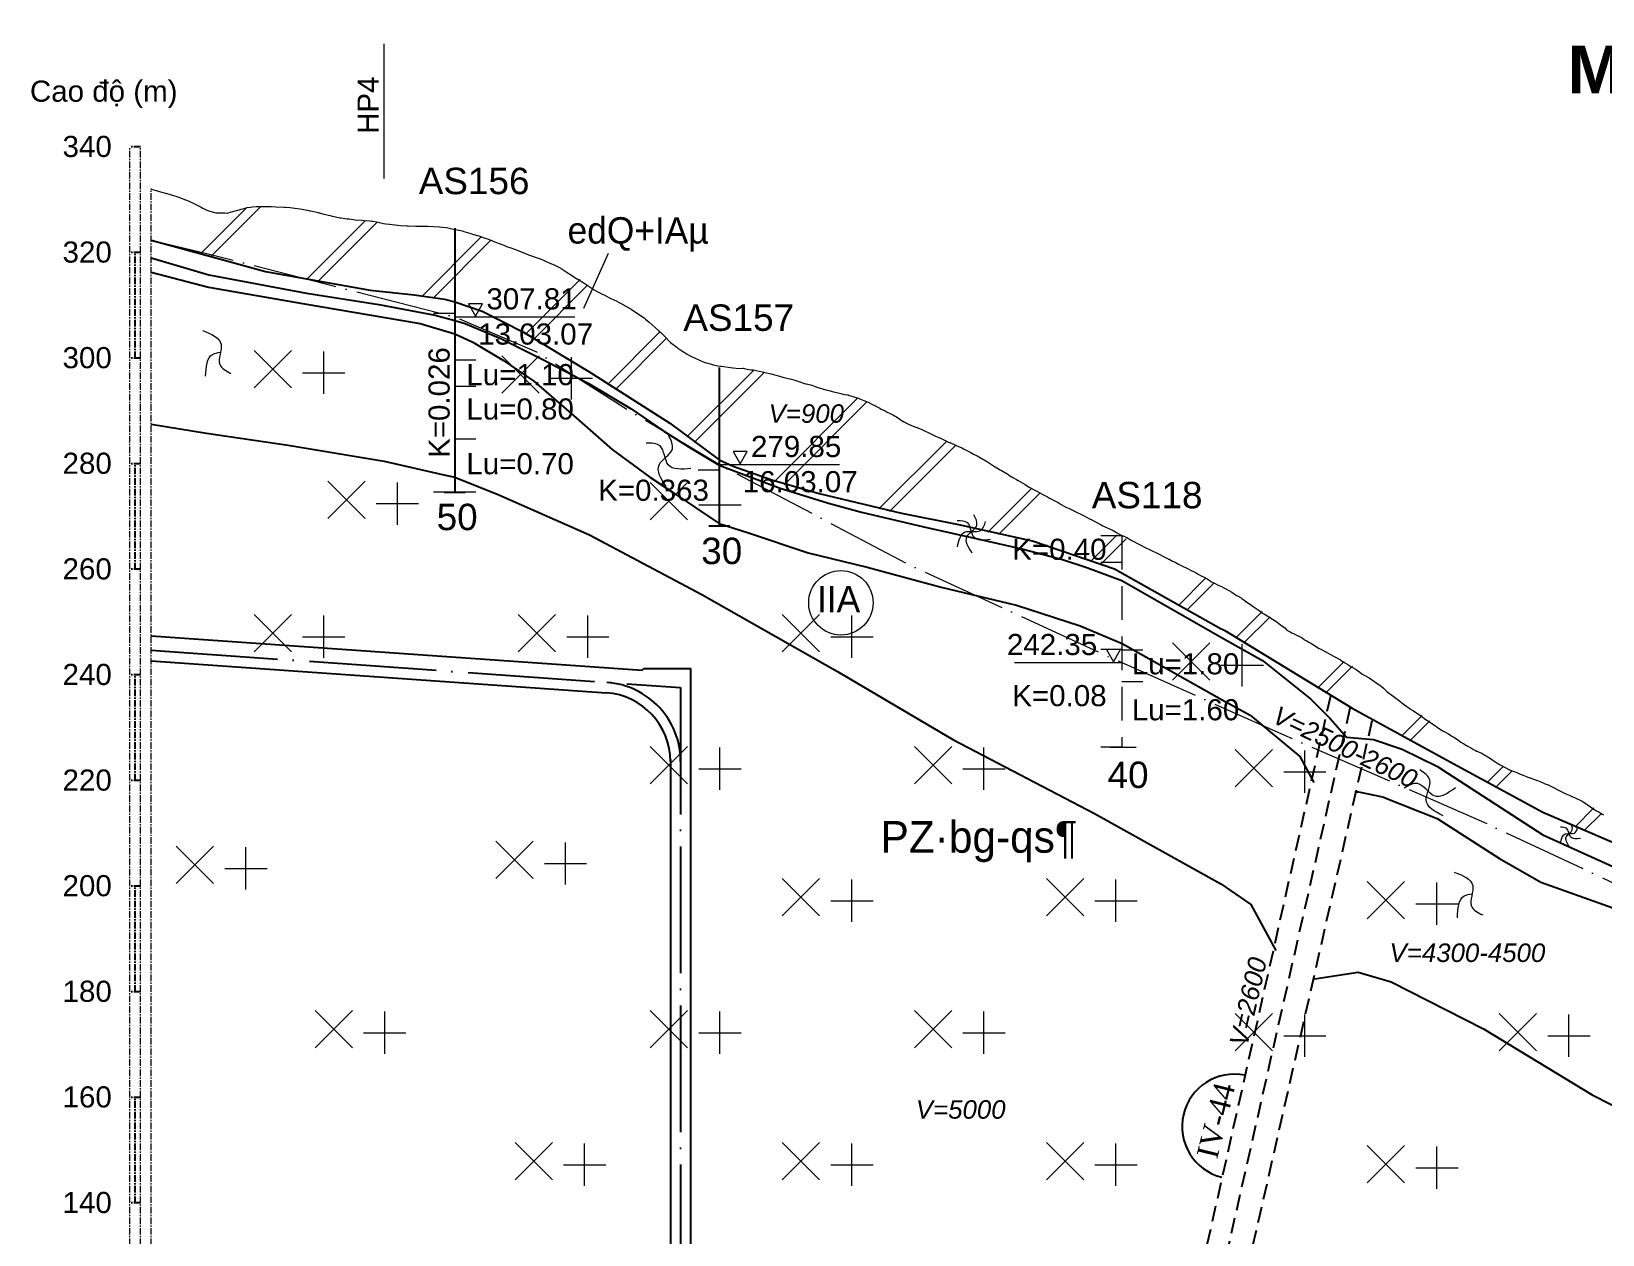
# Model space of a CAD drawing. Header units: inches. Extents: x 444671 to 463716, y 1783086 to 1794968.
# Drawn here: x 457277.9 to 457575.4, y 1789172.4 to 1789400.2 of the extents above; entities that cross this region are included whole.
import ezdxf
from ezdxf.enums import TextEntityAlignment as Align

# ---------------------------------------------------------------- set-up
doc = ezdxf.new("R2010")
doc.units = ezdxf.units.IN
doc.header["$MEASUREMENT"] = 0
for name, pattern in [('ACAD_ISO04W100', [30, 24, -3, 0, -3]), ('CENTER', [2, 1.25, -0.25, 0.25, -0.25]), ('DASHED2', [9.525, 6.35, -3.175]), ('HIDDEN', [0.375, 0.25, -0.125]), ('NG', [1.8, 0.8, -0.1, 0, -0.1, 0.8])]:
    doc.linetypes.add(name, pattern=pattern)
for name, color, linetype, lineweight in [('Catngang', 7, 'Continuous', 13), ('dgay', 1, 'Continuous', 25), ('doi', 33, 'Continuous', 25), ('DVL', 7, 'Continuous', 18), ('HOKHOAN', 250, 'DASHED2', 20), ('KYHIEU', 7, 'Continuous', 15), ('nuocngam', 5, 'Continuous', 20), ('PGRIDT', 7, 'Continuous', 15), ('ph', 7, 'Continuous', 18), ('Texdoi', 40, 'Continuous', 15), ('tham', 145, 'Continuous', 13), ('thoc', 252, 'Continuous', 13)]:
    doc.layers.add(name, color=color, linetype=linetype, lineweight=lineweight)
for name, color, linetype in [('CONGTRINH', 2, 'Continuous'), ('Dc', 10, 'Continuous'), ('khoanmoi', 3, 'Continuous'), ('Khung_bang', 140, 'Continuous'), ('PEGC', 3, 'Continuous'), ('Tam', 1, 'CENTER')]:
    doc.layers.add(name, color=color, linetype=linetype)
doc.styles.add('2', font='', dxfattribs={"height": 4})
doc.styles.add('25', font='', dxfattribs={"height": 5})
doc.styles.add('vn', font='')
doc.styles.add('VNARIAL', font='')
doc.styles.get('2').set_extended_font_data('.VnArial')
doc.styles.get('25').set_extended_font_data('.VnArial')
doc.styles.get('vn').set_extended_font_data('.VnArial')
doc.styles.get('VNARIAL').set_extended_font_data('.VnArial')
doc.linetypes.add('_lA1', pattern='A,2,-0.2,["x",Standard,S=0.1,R=0,X=-0.1,Y=-0.05],-0.1', length=2.3)
doc.linetypes.add('_llA', pattern='A,2,-0.2,["xxxx",Standard,S=0.1,R=0,X=-0.1,Y=-0.05],-0.34', length=2.54)
doc.linetypes.add('IA1', pattern='A,2,-0.4,["x",Standard,S=0.1,R=0,X=-0.1,Y=-0.05],-0.1', length=2.5)
doc.linetypes.add('IA2', pattern='A,2,-0.2,["xx",Standard,S=0.1,R=0,X=-0.1,Y=-0.05],-0.18', length=2.38)
doc.linetypes.add('IB', pattern='A,2,-0.2,["xxx",Standard,S=0.1,R=0,X=-0.1,Y=-0.05],-0.26', length=2.46)

# ---------------------------------------------------------------- blocks, each defined once
blk = doc.blocks.new('A$C7D350064')
at = {"lineweight": 20}
blk.add_line((-917.83, 0), (-917.83, 332.13), dxfattribs=at)
for points in [[(-919.83, 340), (-921.83, 340)], [(-919.83, 320), (-921.83, 320)], [(-920.83, 300), (-920.83, 320)], [(-919.83, 300), (-921.83, 300)], [(-919.83, 280), (-921.83, 280)], [(-920.83, 260), (-920.83, 280)], [(-919.83, 260), (-921.83, 260)], [(-919.83, 240), (-921.83, 240)], [(-920.83, 220), (-920.83, 240)], [(-919.83, 220), (-921.83, 220)], [(-919.83, 200), (-921.83, 200)], [(-920.83, 180), (-920.83, 200)], [(-919.83, 180), (-921.83, 180)], [(-919.83, 160), (-921.83, 160)], [(-920.83, 140), (-920.83, 160)], [(-919.83, 140), (-921.83, 140)]]:
    blk.add_lwpolyline(points)
for points in [[(-921.83, -40), (-921.83, 140), (-921.83, 260), (-921.83, 340)], [(-919.83, 0), (-919.83, 140), (-919.83, 260), (-919.83, 340)]]:
    blk.add_lwpolyline(points, dxfattribs=at)
at = {"layer": 'Catngang'}
blk.add_lwpolyline([(-873.69, 334.02), (-873.69, 359.49)], dxfattribs=at)
at = {"layer": 'CONGTRINH', "color": 0, "linetype": 'ACAD_ISO04W100', "lineweight": 25}
for p, q in [((-917.83, 244.71), (-817.55, 237.6)), ((-817.55, 237.6), (-817.55, 102))]:
    blk.add_line(p, q, dxfattribs=at)
at = {"layer": 'CONGTRINH', "ltscale": 0.2}
blk.add_line((-824.83, 240.91), (-824.5, 241.24), dxfattribs=at)
at = {"layer": 'CONGTRINH', "ltscale": 10}
for p, q in [((-824.5, 241.24), (-815.6, 241.24)), ((-819.5, 224.01), (-819.5, 100.17))]:
    blk.add_line(p, q, dxfattribs=at)
for points in [[(-824.83, 240.86), (-917.83, 247.37)], [(-917.83, 242.66), (-831.66, 236.63)], [(-815.6, 116.27), (-815.6, 241.24)]]:
    blk.add_lwpolyline(points, dxfattribs=at)
at = {"layer": 'CONGTRINH', "color": 0, "linetype": 'ACAD_ISO04W100', "lineweight": 25}
blk.add_arc((-832.55, 223.61), 15, 0, 85.9958, dxfattribs=at)
at = {"layer": 'CONGTRINH', "ltscale": 10}
blk.add_arc((-832.55, 223.61), 13.05, 0, 85.9958, dxfattribs=at)
at = {"layer": 'doi', "linetype": 'IA1', "ltscale": 20, "flags": 128}
for points in [[(-917.83, 322.33), (-905.55, 318.99), (-896.17, 316.39), (-876.31, 312.9), (-868.03, 311.97), (-862.24, 311.19), (-860.33, 310.63), (-855.11, 308.92), (-847.32, 304.89), (-834.73, 297.36), (-819.59, 287.67), (-810.23, 280.74), (-807.58, 279.56), (-800.3, 276.92), (-791.3, 274.38), (-775.71, 270.61), (-764.61, 268.44), (-750.76, 265.35), (-735.4, 260.08)], [(-735.4, 260.08), (-715.21, 248.72), (-715.01, 248.6)]]:
    blk.add_lwpolyline(points, dxfattribs=at)
at = {"layer": 'doi', "linetype": 'IA2', "ltscale": 20, "flags": 128}
for points in [[(-917.83, 319.01), (-906.89, 315.77), (-888.39, 312.32), (-874.71, 310.13), (-864.01, 308.15), (-860.33, 307.13), (-858.36, 306.54), (-851.46, 303.66), (-843.75, 299.8), (-835.03, 295.25), (-826.91, 290.38), (-820.73, 286.17), (-815.59, 282.93), (-810.23, 279.74), (-806.11, 278.17), (-798.68, 275.36), (-789.54, 272.55), (-783.31, 270.85), (-771.49, 268.06), (-760.78, 265.67), (-752.68, 263.84), (-745.22, 261.87), (-740.64, 260.35), (-734.01, 257.86), (-715.01, 247)], [(-715.01, 247), (-707.41, 242.72), (-698.26, 235.42), (-694.55, 231.72), (-691.5, 228.23), (-686.37, 227.8), (-680.92, 225.94), (-674.27, 222.68), (-672.41, 221.49), (-654.28, 209.73), (-642.42, 204.35), (-630.32, 198.83), (-624.16, 196.17), (-619.19, 193.78), (-614.38, 190.9), (-612.17, 192.71), (-607.05, 192.86), (-599.25, 191.81), (-576.76, 187.84), (-554.31, 184.81), (-540.31, 183.79), (-530.04, 181.68), (-521.23, 179.24), (-513.03, 175.32), (-506.91, 171.65), (-502.14, 173.61), (-496.43, 175.35)]]:
    blk.add_lwpolyline(points, dxfattribs=at)
at = {"layer": 'doi', "linetype": 'IB', "ltscale": 20, "flags": 128}
for points in [[(-917.83, 316.27), (-906.97, 313.44), (-888.74, 310.27), (-866.89, 306.54), (-860.33, 304.63), (-856.89, 303.03), (-851.1, 299.53), (-845.33, 295.63), (-837.83, 289.11), (-830.54, 282.69), (-823.37, 277.44), (-819.3, 274.77), (-810.23, 268.71), (-804.7, 266.93), (-793.39, 263.13), (-782.26, 260.4), (-768.21, 256.63), (-753.99, 253.21), (-741.93, 249.3), (-733.95, 245.97), (-715.01, 235.3)], [(-715.01, 235.3), (-709.73, 232.39), (-700.33, 224.58), (-697.69, 219.6)], [(-689.88, 217.88), (-689.23, 217.88), (-684.68, 216.89), (-674.31, 212.8), (-662.5, 205.24), (-654.69, 200.76), (-641.02, 195.91), (-627.2, 192.24), (-620, 189.01), (-617.83, 188.01)]]:
    blk.add_lwpolyline(points, dxfattribs=at)
at = {"layer": 'doi', "linetype": '_llA', "ltscale": 20, "flags": 128}
for points in [[(-917.83, 287.51), (-907.32, 285.79), (-891.87, 283.54), (-873.69, 280.5), (-862.37, 277.87), (-860.33, 277.43), (-851.96, 274.09), (-834.83, 266.51), (-813.53, 255.26), (-787.86, 240.67)], [(-787.86, 240.67), (-766.04, 227.75), (-739.2, 213.73), (-715.28, 200.47), (-709.56, 196.55), (-704.88, 187.82)], [(-697.9, 182.4), (-689.26, 183.69), (-683.01, 181.88), (-665.55, 173), (-644.96, 160.49), (-630.47, 153.11), (-613.81, 146.19), (-607.37, 141.33)]]:
    blk.add_lwpolyline(points, dxfattribs=at)
at = {"layer": 'doi', "linetype": '_lA1', "ltscale": 20, "flags": 128}
blk.add_lwpolyline([(-715.01, 248.67), (-714.5, 248.39), (-690.4, 233.69), (-672.65, 224.01), (-654.31, 214.03), (-641.25, 208.42), (-629.72, 203.57), (-617.27, 199.64), (-607.2, 197.96), (-591.83, 194.89), (-575.56, 192.17), (-554.31, 189.37), (-547.83, 188.64), (-526.93, 186.86), (-510.92, 186.64), (-494.69, 188.19), (-481.58, 191.3), (-464.27, 194.12), (-440.91, 200.93), (-415.06, 207.31), (-402.31, 212.77), (-386.44, 220.04), (-375.01, 224.18), (-354.02, 224.34), (-335.84, 217.82), (-304.72, 202.06), (-294.54, 196.14), (-281.06, 188.21), (-278.75, 187.12), (-266.45, 179.9), (-248.17, 168.36), (-227.14, 154.22), (-208.02, 141.23), (-177.83, 122.09)], dxfattribs=at)
at = {"layer": 'HOKHOAN'}
for points in [[(-734.01, 266.32), (-734.01, 226.32)], [(-736.22, 226.32), (-731.27, 226.32)]]:
    blk.add_lwpolyline(points, dxfattribs=at)
at = {"layer": 'khoanmoi', "ltscale": 10, "flags": 128}
for points in [[(-860.33, 324.63), (-860.33, 274.63)], [(-810.23, 298.21), (-810.23, 268.21)]]:
    blk.add_lwpolyline(points, dxfattribs=at)
at = {"layer": 'khoanmoi'}
for points in [[(-862.33, 274.63), (-858.33, 274.63)], [(-812.23, 268.21), (-808.23, 268.21)]]:
    blk.add_lwpolyline(points, dxfattribs=at)
at = {"layer": 'KYHIEU', "lineweight": 13}
blk.add_lwpolyline([(-835.87, 309.45), (-831.21, 319.85)], dxfattribs=at)
at = {"layer": 'nuocngam', "linetype": 'NG', "ltscale": 20, "flags": 128}
blk.add_lwpolyline([(-917.83, 322.33), (-907.03, 319.78), (-860.33, 307.81), (-844.82, 301.18), (-827.72, 290.33), (-810.23, 279.85), (-774.02, 260.75), (-736.64, 243.52), (-703.21, 228.58), (-665.93, 212.33), (-638.88, 199.64), (-618.74, 192.17), (-602.68, 189.32), (-579.26, 185.88), (-550.34, 183.13), (-516.27, 178.75), (-488.26, 178.98), (-456.15, 183.97), (-429.65, 189.14), (-394.42, 194.31), (-364.57, 195.92), (-337.43, 193.65), (-302.11, 186.15), (-280.82, 178.11), (-226.85, 146.8), (-180.05, 123.21), (-172.47, 118.93), (-150.44, 106.98), (-132.04, 100.88), (-113.93, 95.65), (-95.77, 92.99), (-75.05, 90.16), (-53.76, 86.09), (-32.68, 81.67), (-13.73, 76.66), (7.95, 70.68), (25.73, 68.67), (46.51, 67.42), (63.54, 66.42), (71.99, 65.88)], dxfattribs=at)
at = {"layer": 'nuocngam'}
for points in [[(-856.39, 307.97), (-855.06, 310.27), (-857.71, 310.27)], [(-806.29, 280.01), (-804.96, 282.31), (-807.61, 282.31)], [(-735.59, 242.51), (-734.26, 244.8), (-736.91, 244.8)]]:
    blk.add_lwpolyline(points, close=True, dxfattribs=at)
for points in [[(-860.33, 307.81), (-837.59, 307.81)], [(-810.23, 279.85), (-787.49, 279.85)], [(-754.34, 242.35), (-734.01, 242.35)]]:
    blk.add_lwpolyline(points, dxfattribs=at)
at = {"layer": 'PEGC', "lineweight": 13}
blk.add_lwpolyline([(-917.83, 332.03), (-917.73, 332), (-916.84, 331.73), (-916.03, 331.5), (-914.37, 331.04), (-914.21, 331), (-912.93, 330.61), (-912.54, 330.5), (-911.47, 330.07), (-911.3, 330), (-911.24, 329.98), (-910.09, 329.5), (-909.58, 329.22), (-908.34, 328.56), (-908, 328.38), (-907.25, 328), (-906.7, 327.81), (-905.53, 327.5), (-905.21, 327.5), (-903.84, 327.5), (-903.39, 327.48), (-903.37, 327.47), (-903.21, 327.5), (-902.33, 327.74), (-901.38, 328), (-901.17, 328.09), (-900.78, 328.21), (-900.03, 328.43), (-899.63, 328.5), (-898.99, 328.59), (-898.63, 328.63), (-897.95, 328.69), (-897.08, 328.7), (-896.16, 328.71), (-895.1, 328.7), (-894.2, 328.67), (-892.6, 328.59), (-892.36, 328.58), (-891.5, 328.5), (-890.18, 328.35), (-889.61, 328.27), (-889.21, 328.2), (-888.22, 328), (-887.76, 327.92), (-887.6, 327.9), (-886.45, 327.62), (-886.06, 327.53), (-885.93, 327.5), (-885.1, 327.29), (-883.91, 327), (-883.75, 326.96), (-882.93, 326.77), (-882.03, 326.58), (-881.88, 326.56), (-881.43, 326.5), (-880.67, 326.41), (-880.31, 326.36), (-879.15, 326.22), (-877.86, 326.13), (-877.45, 326.09), (-876.43, 326), (-876.04, 325.96), (-875.86, 325.93), (-875.13, 325.79), (-873.82, 325.5), (-873.34, 325.42), (-872.67, 325.36), (-871.09, 325.17), (-870.61, 325.13), (-869.32, 325.05), (-869.17, 325.04), (-867.67, 325), (-867.65, 325), (-866.59, 325), (-865.44, 325), (-865.42, 325), (-865.4, 325), (-863.19, 324.89), (-862.61, 324.81), (-861.88, 324.72), (-860.85, 324.5), (-860.26, 324.39), (-859.15, 324.14), (-858.73, 324.04), (-858.6, 324), (-857.28, 323.61), (-856.93, 323.5), (-855.78, 323.17), (-855.27, 323), (-854.76, 322.81), (-853.91, 322.5), (-853.02, 322.13), (-852.4, 321.88), (-851.05, 321.38), (-850.53, 321.16), (-849.87, 320.92), (-848.6, 320.5), (-848.21, 320.32), (-846.79, 319.76), (-846.37, 319.57), (-846.16, 319.5), (-845.96, 319.43), (-844.74, 319), (-843.98, 318.73), (-843.37, 318.5), (-843.12, 318.37), (-842.35, 318), (-841.49, 317.64), (-841.15, 317.5), (-840.25, 317.02), (-840.22, 317), (-840.18, 316.98), (-839.25, 316.34), (-838.02, 315.57), (-837.57, 315.29), (-836.81, 314.8), (-836.2, 314.42), (-834.89, 313.55), (-834.49, 313.31), (-833.9, 312.93), (-832.3, 312.08), (-832.04, 311.96), (-831.13, 311.5), (-830.75, 311.32), (-829.66, 310.77), (-829.19, 310.54), (-829.12, 310.5), (-829.06, 310.46), (-828.92, 310.39), (-827.96, 309.85), (-826.94, 309.27), (-826.26, 308.8), (-825.98, 308.62), (-825.51, 308.33), (-824.45, 307.6), (-824.18, 307.36), (-823.54, 306.82), (-822.38, 305.79), (-821.63, 305.11), (-821.32, 304.83), (-820.42, 303.97), (-819.59, 303.07), (-819.54, 303.01), (-819.5, 302.98), (-818.25, 302.05), (-818.16, 301.97), (-818.07, 301.9), (-817.33, 301.36), (-816.69, 301), (-816.33, 300.76), (-815.85, 300.5), (-815.34, 300.24), (-814.79, 300), (-814.53, 299.87), (-814.26, 299.72), (-813.97, 299.61), (-813.73, 299.5), (-813.41, 299.35), (-812.99, 299.19), (-812.64, 299.1), (-811.98, 298.91), (-811.38, 298.76), (-810.5, 298.56), (-809.95, 298.48), (-809.95, 298.48), (-809.82, 298.46), (-808.13, 298.24), (-807.66, 298.15), (-806.44, 298.03), (-805.71, 298.08), (-805.63, 298.07), (-805.5, 298.05), (-804.64, 297.82), (-804.16, 297.8), (-803.83, 297.77), (-803.48, 297.72), (-803.23, 297.67), (-802.14, 297.43), (-802.03, 297.41), (-801.54, 297.29), (-800.72, 297.08), (-800.41, 297), (-799.55, 296.78), (-799.05, 296.66), (-798.02, 296.35), (-796.58, 296), (-796.15, 295.89), (-795.34, 295.62), (-793.88, 295.14), (-793.77, 295.12), (-792.93, 294.91), (-792.23, 294.66), (-791.79, 294.51), (-790.09, 294), (-790.08, 294), (-790.08, 294), (-789.46, 293.88), (-788.83, 293.69), (-787.99, 293.46), (-787.25, 293.28), (-786.59, 293.14), (-785.94, 293.04), (-785.86, 293.02), (-785.78, 293), (-784.78, 292.69), (-784.19, 292.5), (-784.14, 292.49), (-784.09, 292.47), (-783.48, 292.24), (-782.86, 292), (-782.65, 291.92), (-781.94, 291.59), (-781.79, 291.52), (-781.75, 291.5), (-781.2, 291.22), (-780.76, 291), (-780.7, 290.98), (-780.1, 290.67), (-779.82, 290.5), (-779.56, 290.35), (-778.85, 290), (-778.43, 289.78), (-777.87, 289.5), (-777.27, 289.18), (-776.91, 289), (-776.71, 288.86), (-775.39, 288.02), (-775.36, 288), (-775.28, 287.96), (-774.39, 287.5), (-773.97, 287.32), (-773.24, 287), (-772.62, 286.78), (-771.91, 286.5), (-771.11, 286.12), (-770.84, 286), (-770.45, 285.81), (-769.45, 285.3), (-768.83, 285), (-768.36, 284.82), (-767.73, 284.5), (-766.73, 284.05), (-766.61, 284), (-765.77, 283.64), (-765.46, 283.5), (-765.41, 283.48), (-764.28, 283), (-763.98, 282.84), (-763.34, 282.5), (-762.72, 282.16), (-762.07, 281.83), (-761.42, 281.5), (-760.65, 281.08), (-760.5, 281), (-759.74, 280.56), (-759.62, 280.49), (-759.43, 280.35), (-758.14, 279.47), (-758, 279.39), (-757.05, 278.84), (-756.79, 278.69), (-755.63, 278), (-755.38, 277.82), (-754.68, 277.41), (-753.99, 277), (-753.66, 276.82), (-752.34, 276.05), (-751.85, 275.76), (-751.57, 275.59), (-750.5, 275), (-749.98, 274.71), (-749.08, 274.23), (-748.08, 273.71), (-747.68, 273.5), (-746.42, 272.82), (-746.08, 272.65), (-745.47, 272.28), (-745.03, 272), (-744.61, 271.79), (-743.97, 271.5), (-743.5, 271.28), (-743.24, 271.14), (-741.14, 270.11), (-740.68, 269.87), (-740, 269.49), (-739.97, 269.48), (-737.91, 268.41), (-737.61, 268.25), (-735.65, 267.35), (-735.02, 267), (-735, 266.99), (-734.12, 266.5), (-733.65, 266.27), (-733.09, 266), (-732.25, 265.53), (-732.16, 265.48), (-732.09, 265.45), (-729.34, 264.03), (-728.75, 263.74), (-728.27, 263.5), (-727.48, 263.13), (-725.64, 262.19), (-725.35, 262.03), (-725.27, 262), (-725.16, 261.95), (-725.06, 261.9), (-724.4, 261.57), (-723.93, 261.34), (-723.28, 261), (-722.41, 260.55), (-721.93, 260.32), (-721.7, 260.21), (-720.78, 259.72), (-720.35, 259.5), (-719.97, 259.33), (-719.66, 259.17), (-718.97, 258.79), (-718.45, 258.5), (-717.88, 258.19), (-717.28, 257.83), (-716.88, 257.6), (-716.47, 257.37), (-715.75, 257), (-715.16, 256.73), (-714.71, 256.5), (-714.43, 256.36), (-713.88, 256.05), (-713.17, 255.66), (-712.3, 255.06), (-712.24, 255.03), (-711.45, 254.58), (-711.38, 254.53), (-711.33, 254.5), (-711.27, 254.46), (-710.13, 253.63), (-709.63, 253.31), (-709.13, 252.96), (-708.22, 252.35), (-707.75, 252), (-707.35, 251.73), (-707.02, 251.5), (-706.38, 251.11), (-706.21, 251), (-706, 250.85), (-704.69, 250.03), (-704.63, 250), (-704.61, 249.98), (-703.96, 249.5), (-703.81, 249.38), (-703.18, 248.89), (-702.77, 248.5), (-702.12, 248.17), (-701.81, 248), (-701.53, 247.85), (-700.83, 247.5), (-700.63, 247.39), (-699.9, 247), (-699.4, 246.68), (-699.1, 246.5), (-698.6, 246.21), (-698.25, 246), (-698.06, 245.89), (-697.42, 245.5), (-697.17, 245.35), (-696.65, 245), (-696.36, 244.85), (-695.66, 244.5), (-694.82, 244.05), (-694.73, 244), (-694.5, 243.89), (-693.78, 243.5), (-693.33, 243.26), (-692.89, 243), (-692.62, 242.83), (-692.14, 242.5), (-691.64, 242.23), (-691.22, 242), (-690.82, 241.73), (-690.5, 241.5), (-690.22, 241.33), (-689.65, 241), (-689.42, 240.85), (-688.92, 240.5), (-688.55, 240.24), (-687.31, 239.54), (-687.25, 239.5), (-687.21, 239.47), (-686.56, 239), (-686.39, 238.88), (-685.84, 238.5), (-685.17, 238.06), (-685, 237.93), (-684.49, 237.5), (-683.83, 236.89), (-683.57, 236.66), (-682.91, 236.2), (-682.11, 235.59), (-681.66, 235.24), (-681.4, 235.04), (-680.74, 234.52), (-680.71, 234.5), (-680.68, 234.48), (-679.22, 233.47), (-678.82, 233.22), (-677.39, 232.24), (-677.15, 232.07), (-677.06, 232), (-676.96, 231.93), (-676.38, 231.52), (-676.36, 231.5), (-676.33, 231.48), (-675.48, 230.95), (-675.33, 230.83), (-674.64, 230.36), (-674.31, 230.14), (-673.33, 229.43), (-673.11, 229.33), (-672.26, 228.9), (-672.09, 228.76), (-671.38, 228.35), (-671.13, 228.22), (-670.29, 227.67), (-669.84, 227.28), (-669.29, 226.95), (-668.76, 226.62), (-667.83, 226.13), (-667.41, 225.91), (-667.12, 225.75), (-666.83, 225.58), (-666.74, 225.55), (-666.66, 225.5), (-665.87, 225.16), (-665.28, 224.8), (-665.04, 224.69), (-664.21, 224.15), (-663.74, 223.84), (-663.53, 223.67), (-662.72, 223.14), (-662.41, 223), (-660.59, 222.02), (-660.56, 222.01), (-660.54, 222), (-660.47, 221.97), (-659.22, 221.5), (-658.83, 221.32), (-658.42, 221.14), (-658.05, 221), (-657.46, 220.78), (-656.96, 220.6), (-656.79, 220.53), (-656.69, 220.5), (-655.85, 220.2), (-655.32, 220), (-654.68, 219.74), (-654.14, 219.5), (-654.1, 219.48), (-654.03, 219.45), (-653.31, 219.18), (-652.05, 218.57), (-651.99, 218.55), (-651.96, 218.53), (-651.91, 218.5), (-651.82, 218.44), (-650.09, 217.55), (-649.97, 217.5), (-649.01, 217.1), (-648.8, 217), (-648.15, 216.74), (-646.85, 216.1), (-646.55, 215.91), (-646.46, 215.84), (-645.64, 215.28), (-645.35, 215.06), (-644.96, 214.77), (-644.11, 214.28), (-643.82, 214.11), (-643.27, 213.77), (-643.07, 213.66), (-642.79, 213.5)], dxfattribs=at)
at = {"layer": 'ph', "linetype": 'Continuous'}
for points in [[(-908.08, 305.23), (-904.57, 302.66), (-904.81, 298.79), (-902.69, 297.11)], [(-815.6, 279.11), (-819.9, 279.8), (-821.44, 283.36), (-824.1, 283.89)], [(-820.32, 275.67), (-821.62, 279.82), (-819.12, 282.79), (-819.83, 285.4)], [(-758.88, 265.63), (-762.06, 266.14), (-763.2, 268.78), (-765.17, 269.18)], [(-765.16, 264.23), (-763.66, 267.09), (-760.8, 267.34), (-759.8, 269.08)], [(-762.37, 263.08), (-763.34, 266.16), (-761.48, 268.36), (-762.01, 270.3)], [(-673.2, 213.3), (-676.39, 216.27), (-675.69, 220.08), (-677.6, 222)], [(-670.81, 218.63), (-674.88, 217.1), (-677.99, 219.43), (-680.55, 218.57)], [(-649.27, 207.46), (-649.86, 209.33), (-648.73, 210.66), (-649.05, 211.84)], [(-647.15, 209.01), (-649.08, 209.32), (-649.78, 210.92), (-650.97, 211.16)], [(-650.96, 208.16), (-650.05, 209.9), (-648.32, 210.05), (-647.71, 211.1)], [(-671.08, 202.67), (-667.57, 200.1), (-667.82, 196.22), (-665.69, 194.54)]]:
    blk.add_spline(points, degree=3, dxfattribs=at)
for points in [[(-907.49, 296.57), (-907.4, 298.32), (-907.27, 300.69), (-905.23, 301.03), (-904.68, 301.1)], [(-670.49, 194), (-670.4, 195.75), (-670.27, 198.12), (-668.24, 198.46), (-667.69, 198.53)]]:
    blk.add_open_spline(points, degree=3, knots=[0, 0, 0, 0, 0.2177221, 0.2941636, 0.2941636, 0.2941636, 0.2941636], dxfattribs=at)
at = {"layer": 'Texdoi'}
blk.add_circle((-787.21, 253.66), 6.1, dxfattribs=at)
at = {"layer": 'tham'}
for points in [[(-860.33, 308.43), (-864.33, 308.43)], [(-856.33, 299.63), (-860.33, 299.63)], [(-856.33, 294.63), (-860.33, 294.63)], [(-856.33, 284.63), (-860.33, 284.63)], [(-810.23, 278.81), (-814.23, 278.81)], [(-860.33, 274.63), (-864.33, 274.63)], [(-856.33, 274.63), (-860.33, 274.63)], [(-734.01, 266.32), (-738.01, 266.32)], [(-734.01, 261.32), (-738.01, 261.32)], [(-734.01, 244.82), (-738.01, 244.82)], [(-730.01, 244.72), (-734.01, 244.72)], [(-730.01, 238.72), (-734.01, 238.72)], [(-734.01, 226.32), (-738.01, 226.32)]]:
    blk.add_lwpolyline(points, dxfattribs=at)
at = {"layer": 'thoc'}
for p, q in [((-899.83, 328.41), (-908.46, 319.78)), ((-897.1, 328.67), (-906.52, 319.26)), ((-877.19, 326.05), (-888.24, 315)), ((-875.01, 325.77), (-886.14, 314.63)), ((-855.23, 323.01), (-866.48, 311.76)), ((-853.46, 322.31), (-864.21, 311.56)), ((-836.57, 314.87), (-846.98, 304.46)), ((-835.16, 313.81), (-845.43, 303.54)), ((-821.41, 305.03), (-831.42, 295.02)), ((-820.15, 303.82), (-829.91, 294.06)), ((-803.69, 297.74), (-816.37, 285.07)), ((-801.65, 297.33), (-814.96, 284.02)), ((-783.98, 292.46), (-799.86, 276.58)), ((-782.21, 291.76), (-797.94, 276.03)), ((-767.15, 284.28), (-780.01, 271.43)), ((-765.44, 283.53), (-778.02, 270.95)), ((-751.07, 275.37), (-759.38, 267.05)), ((-749.48, 274.5), (-757.37, 266.6)), ((-734.89, 266.55), (-739.84, 261.6)), ((-733.18, 265.79), (-738, 260.97)), ((-718.08, 258.36), (-723.36, 253.08)), ((-716.52, 257.45), (-721.78, 252.19)), ((-707.42, 252.03), (-712.5, 246.94)), ((-705.96, 251.02), (-710.97, 246.01)), ((-691.89, 242.55), (-696.97, 237.47)), ((-690.35, 241.63), (-695.44, 236.54)), ((-677.15, 232.3), (-681.07, 228.38)), ((-675.7, 231.28), (-679.47, 227.51)), ((-661.73, 222.72), (-664.88, 219.56)), ((-660.11, 221.87), (-663.28, 218.7)), ((-644.64, 214.81), (-648.24, 211.2)), ((-643.13, 213.85), (-646.52, 210.46))]:
    blk.add_line(p, q, dxfattribs=at)
for points in [[(-891.23, 294.39), (-898.3, 301.46)], [(-891.23, 301.46), (-898.3, 294.39)], [(-885.12, 293.24), (-885.12, 301.24)], [(-844.32, 293.34), (-851.39, 300.41)], [(-844.32, 300.41), (-851.39, 293.34)], [(-838.21, 292.18), (-838.21, 300.18)], [(-889.12, 297.24), (-881.12, 297.24)], [(-842.21, 296.18), (-834.21, 296.18)], [(-877.3, 269.6), (-884.37, 276.67)], [(-877.3, 276.67), (-884.37, 269.6)], [(-871.18, 268.45), (-871.18, 276.45)], [(-816.23, 269.39), (-823.3, 276.46)], [(-816.23, 276.46), (-823.3, 269.39)], [(-810.12, 268.24), (-810.12, 276.24)], [(-875.18, 272.45), (-867.18, 272.45)], [(-814.12, 272.24), (-806.12, 272.24)], [(-891.23, 244.39), (-898.3, 251.46)], [(-891.23, 251.46), (-898.3, 244.39)], [(-885.12, 243.24), (-885.12, 251.24)], [(-841.23, 244.39), (-848.3, 251.46)], [(-841.23, 251.46), (-848.3, 244.39)], [(-835.12, 243.24), (-835.12, 251.24)], [(-791.23, 244.39), (-798.3, 251.46)], [(-791.23, 251.46), (-798.3, 244.39)], [(-785.12, 243.24), (-785.12, 251.24)], [(-889.12, 247.24), (-881.12, 247.24)], [(-839.12, 247.24), (-831.12, 247.24)], [(-789.12, 247.24), (-781.12, 247.24)], [(-717.34, 238.98), (-724.41, 246.05)], [(-717.34, 246.05), (-724.41, 238.98)], [(-711.22, 237.82), (-711.22, 245.82)], [(-715.22, 241.82), (-707.22, 241.82)], [(-816.23, 219.39), (-823.3, 226.46)], [(-816.23, 226.46), (-823.3, 219.39)], [(-810.12, 218.24), (-810.12, 226.24)], [(-766.23, 219.39), (-773.3, 226.46)], [(-766.23, 226.46), (-773.3, 219.39)], [(-760.12, 218.24), (-760.12, 226.24)], [(-705.48, 218.82), (-712.55, 225.9)], [(-705.48, 225.9), (-712.55, 218.82)], [(-699.36, 217.67), (-699.36, 225.67)], [(-814.12, 222.24), (-806.12, 222.24)], [(-764.12, 222.24), (-756.12, 222.24)], [(-703.36, 221.67), (-695.36, 221.67)], [(-845.47, 201.44), (-852.54, 208.52)], [(-845.47, 208.52), (-852.54, 201.44)], [(-839.35, 200.29), (-839.35, 208.29)], [(-905.98, 207.58), (-913.05, 200.51)], [(-905.98, 200.51), (-913.05, 207.58)], [(-899.86, 199.36), (-899.86, 207.36)], [(-903.86, 203.36), (-895.86, 203.36)], [(-843.35, 204.29), (-835.35, 204.29)], [(-791.23, 194.39), (-798.3, 201.46)], [(-791.23, 201.46), (-798.3, 194.39)], [(-785.12, 193.24), (-785.12, 201.24)], [(-741.23, 194.39), (-748.3, 201.46)], [(-741.23, 201.46), (-748.3, 194.39)], [(-735.12, 193.24), (-735.12, 201.24)], [(-680.48, 193.82), (-687.55, 200.9)], [(-680.48, 200.9), (-687.55, 193.82)], [(-674.36, 192.67), (-674.36, 200.67)], [(-789.12, 197.24), (-781.12, 197.24)], [(-739.12, 197.24), (-731.12, 197.24)], [(-678.36, 196.67), (-670.36, 196.67)], [(-879.7, 176.46), (-886.77, 169.39)], [(-879.7, 169.39), (-886.77, 176.46)], [(-873.58, 168.24), (-873.58, 176.24)], [(-816.23, 169.39), (-823.3, 176.46)], [(-816.23, 176.46), (-823.3, 169.39)], [(-810.12, 168.24), (-810.12, 176.24)], [(-766.23, 169.39), (-773.3, 176.46)], [(-766.23, 176.46), (-773.3, 169.39)], [(-760.12, 168.24), (-760.12, 176.24)], [(-705.48, 168.82), (-712.55, 175.9)], [(-705.48, 175.9), (-712.55, 168.82)], [(-699.36, 167.67), (-699.36, 175.67)], [(-655.48, 168.82), (-662.55, 175.9)], [(-655.48, 175.9), (-662.55, 168.82)], [(-649.36, 167.67), (-649.36, 175.67)], [(-877.58, 172.24), (-869.58, 172.24)], [(-814.12, 172.24), (-806.12, 172.24)], [(-764.12, 172.24), (-756.12, 172.24)], [(-703.36, 171.67), (-695.36, 171.67)], [(-653.36, 171.67), (-645.36, 171.67)], [(-841.84, 144.4), (-848.91, 151.47)], [(-841.84, 151.47), (-848.91, 144.4)], [(-835.73, 143.24), (-835.73, 151.24)], [(-791.23, 144.39), (-798.3, 151.46)], [(-791.23, 151.46), (-798.3, 144.39)], [(-785.12, 143.24), (-785.12, 151.24)], [(-741.23, 144.39), (-748.3, 151.46)], [(-741.23, 151.46), (-748.3, 144.39)], [(-735.12, 143.24), (-735.12, 151.24)], [(-680.48, 143.82), (-687.55, 150.9)], [(-680.48, 150.9), (-687.55, 143.82)], [(-674.36, 142.67), (-674.36, 150.67)], [(-839.73, 147.24), (-831.73, 147.24)], [(-789.12, 147.24), (-781.12, 147.24)], [(-739.12, 147.24), (-731.12, 147.24)], [(-678.36, 146.67), (-670.36, 146.67)]]:
    blk.add_lwpolyline(points, dxfattribs=at)
at = {"lineweight": 20, "style": '2'}
blk.add_text('Cao ®é (m)', height=4, dxfattribs=at).set_placement((-940.76, 348.56))
at = {"insert": (-649.62, 359.15), "char_height": 9, "width": 500, "attachment_point": 1, "style": '25'}
blk.add_mtext('{\\f.VnArialH|b1|i0|c0|p34;MÆt c¾t ®Þa chÊt c«ng tr×nh däc tim th¸p ®iÒu ¸p ®Õn nhµ m¸y}', dxfattribs=at)
at = {"layer": 'Catngang', "style": 'VNARIAL'}
blk.add_text('HP4', height=4, rotation=90, dxfattribs=at).set_placement((-874.73, 342.46))
at = {"layer": 'DVL', "lineweight": 13, "char_height": 3.5, "attachment_point": 1}
for s, insert, width in [('{\\f.VnArial|b0|i1|c0|p34;V=900}', (-800.89, 291.25), 96.4815), ('{\\f.VnArial|b0|i1|c0|p34;V=4300-4500}', (-683.33, 189.14), 40), ('{\\f.VnArial|b0|i1|c0|p34;V=5000}', (-773.02, 159.46), 96.4815)]:
    blk.add_mtext(s, dxfattribs=dict(at, insert=insert, width=width))
for s, insert, width, rotation in [('{\\f.VnArial|b0|i1|c0|p34;V=2500-2600}', (-704.3, 234.25), 40, 334.526), ('{\\f.VnArial|b0|i1|c0|p34;V=2600}', (-713.7, 170.24), 96.4815, 77.0842)]:
    blk.add_mtext(s, dxfattribs=dict(at, insert=insert, width=width, rotation=rotation))
at = {"layer": 'HOKHOAN', "style": 'vn'}
for s, p in [('AS118', (-739.71, 271.56)), ('40', (-736.71, 218.59))]:
    blk.add_text(s, height=5, dxfattribs=at).set_placement(p)
at = {"layer": 'khoanmoi', "char_height": 5, "attachment_point": 1, "style": '25'}
for s, insert, width in [('AS156', (-867.14, 336.05), 25), ('AS157', (-817.04, 310.16), 25), ('50', (-863.75, 272.42), 10), ('30', (-813.65, 265.99), 10)]:
    blk.add_mtext(s, dxfattribs=dict(at, insert=insert, width=width))
at = {"layer": 'KYHIEU', "lineweight": 13, "insert": (-838.96, 326.69), "char_height": 5, "width": 96.4815, "attachment_point": 1}
blk.add_mtext('{\\fGeo TimesP|b0|i0|c0|p34;edQ+IAµ}', dxfattribs=at)
at = {"layer": 'nuocngam', "char_height": 4, "width": 21.5916, "attachment_point": 1, "style": '25'}
for s, insert in [(' 307.81\\P13.03.07', (-855.88, 313.23)), (' 279.85\\P16.03.07', (-805.78, 285.27)), ('242.35', (-755.77, 247.76))]:
    blk.add_mtext(s, dxfattribs=dict(at, insert=insert))
at = {"layer": 'PGRIDT', "style": '25'}
for s, p in [('340', (-925.26, 340.09)), ('320', (-925.26, 320.09)), ('300', (-925.26, 300.09)), ('280', (-925.26, 280.09)), ('260', (-925.26, 260.09)), ('240', (-925.26, 240.09)), ('220', (-925.26, 220.09)), ('200', (-925.26, 200.09)), ('180', (-925.26, 180.09)), ('160', (-925.26, 160.09)), ('140', (-925.26, 140.09))]:
    blk.add_text(s, height=4, dxfattribs=at).set_placement(p, align=Align.MIDDLE_RIGHT)
at = {"layer": 'Texdoi', "attachment_point": 1}
for s, insert, char_height, width in [('{\\fGeo TimesP|b0|i0|c0|p34;IIA}', (-791.73, 256.87), 5, 12), ('{\\fGeo TimesP|b0|i0|c0|p34;PZ·bg-qs¶}', (-779.69, 212.33), 6, 40)]:
    blk.add_mtext(s, dxfattribs=dict(at, insert=insert, char_height=char_height, width=width))
at = {"layer": 'tham', "insert": (-865.29, 281.1), "char_height": 4, "width": 36.6867, "attachment_point": 1, "rotation": 90, "style": '25'}
blk.add_mtext('K=0.026', dxfattribs=at)
at = {"layer": 'tham', "char_height": 4, "attachment_point": 1, "style": '25'}
for s, insert, width in [('Lu=1.10', (-858.12, 298.87), 36.6867), ('Lu=0.80', (-858.12, 292.37), 36.6867), ('Lu=0.70', (-858.12, 282.01), 36.6867), ('K=0.363', (-833.17, 276.98), 36.6867), ('K=0.40', (-754.76, 265.8), 25), ('Lu=1.80', (-732.13, 244.11), 25), ('K=0.08', (-754.76, 238.08), 25), ('Lu=1.60', (-732.13, 235.41), 25)]:
    blk.add_mtext(s, dxfattribs=dict(at, insert=insert, width=width))
blk = doc.blocks.new('Ranh gioi DC va dut gay TKKT')
at = {"layer": 'dgay', "color": 250, "linetype": 'HIDDEN', "ltscale": 12}
for points in [[(-702.63, 168.98), (-755.74, -67)], [(-698.93, 166.69), (-751.77, -67)], [(-694.77, 164.33), (-747.29, -67)]]:
    blk.add_lwpolyline(points, dxfattribs=at)
at = {"layer": 'Khung_bang', "color": 250, "ltscale": 29}
blk.add_arc((-720.8, 87.49), 9.91, 78.2052, 255.9415, dxfattribs=at)
at = {"layer": 'Dc', "color": 250, "lineweight": 13, "insert": (-727.98, 82.09), "char_height": 4, "width": 99.8114, "attachment_point": 1, "rotation": 76.0419}
blk.add_mtext('{\\f.VnTime|b0|i0|c0|p34;IV-44}', dxfattribs=at)

msp = doc.modelspace()

# ---------------------------------------------------------------- block references
at = {"layer": 'Tam'}
msp.add_blockref('A$C7D350064', (458218.363, 1789038.3548), dxfattribs=at)
at = {"layer": 'Texdoi'}
msp.add_blockref('Ranh gioi DC va dut gay TKKT', (458226.4703, 1789105.3548), dxfattribs=at)

doc.saveas('drawing.dxf')
